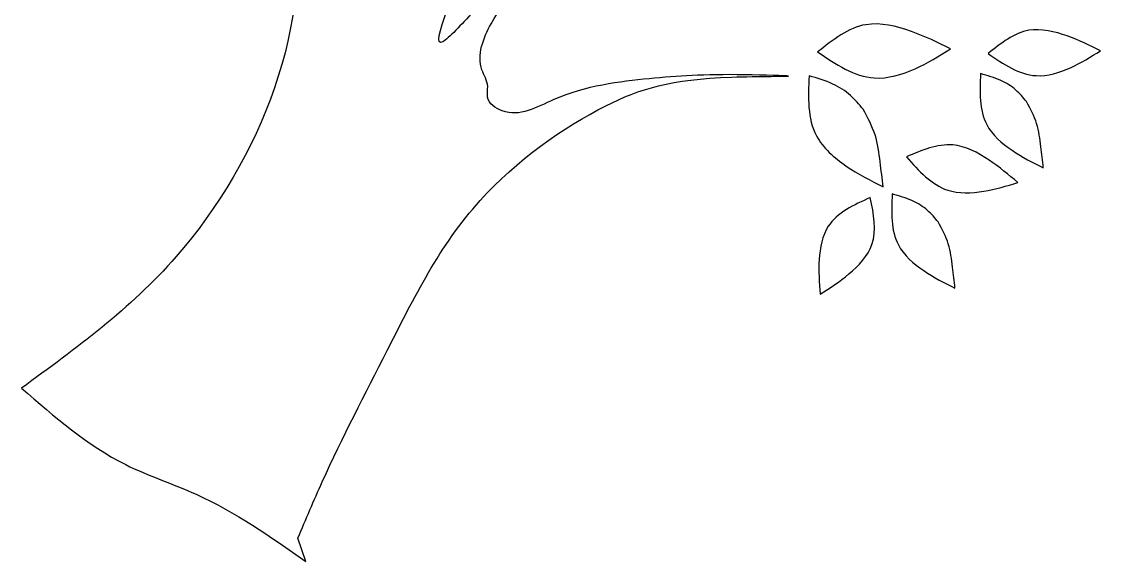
# Model space of a CAD drawing. Extents: x 1 to 437, y 7 to 187.
# Drawn here: x 55.56 to 68.85, y 62.32 to 68.98 of the extents above; entities that cross this region are included whole.
import ezdxf

# ---------------------------------------------------------------- set-up
doc = ezdxf.new("R2010")
doc.units = 0
doc.layers.add('Base', color=7, linetype='CONTINUOUS')

msp = doc.modelspace()

# ---------------------------------------------------------------- linework, layer by layer
at = {"layer": 'Base', "color": 3}
for p, q in [((67.00708, 68.640662), (67.00708, 68.640662)), ((68.853736, 68.617162), (68.853736, 68.617162)), ((67.943098, 67.989567), (67.943098, 67.989567)), ((65.929566, 67.896355), (65.929566, 67.896355)), ((67.837056, 66.991432), (67.837056, 66.991432)), ((66.01865, 66.8072), (66.01865, 66.8072)), ((66.854657, 66.505716), (66.854657, 66.505716))]:
    msp.add_line(p, q, dxfattribs=at)
at = {"layer": 'Base', "color": 7}
for p, q in [((55.562175, 64.457996), (55.562175, 64.457996)), ((59.064813, 62.32042), (58.96601, 62.60812))]:
    msp.add_line(p, q, dxfattribs=at)
for points, knots in [([(57.190507, 73.243232), (57.924046, 72.355771), (59.682928, 70.227812), (58.126527, 66.32279), (56.231503, 64.944731), (55.562175, 64.457996)], [0, 0, 0, 0, 3.27655, 7.856524, 10.357555, 10.357555, 10.357555, 10.357555]), ([(58.96601, 62.60812), (59.064594, 62.840442), (59.398415, 63.62712), (60.130927, 65.027615), (60.997319, 66.798006), (62.722148, 68.014885), (63.726487, 68.313011), (65.351931, 68.297057), (64.09728, 68.336882), (63.338901, 68.28562), (62.287407, 68.158199), (61.620467, 67.745111), (61.273335, 67.998745), (61.326618, 68.209228), (61.141752, 68.486367), (61.404887, 69.189439), (62.11704, 69.796193), (62.90745, 70.471968), (63.275005, 70.752045), (63.440921, 71.084384), (63.254553, 70.86281), (63.051781, 70.722647), (62.519732, 70.359136), (61.861927, 69.797853), (61.308581, 69.310953), (60.414158, 68.307105), (61.327677, 70.226605), (61.222372, 71.266479), (61.326035, 72.170988), (61.378857, 72.631888)], [0, 0, 0, 0, 0.756961, 2.563189, 4.736697, 6.674563, 8.263425, 8.967886, 9.505713, 10.687112, 11.889521, 12.540481, 12.787426, 12.920583, 13.137288, 13.716572, 14.884491, 16.062081, 16.556542, 16.664372, 16.775221, 17.100701, 17.634793, 18.57793, 19.668267, 20.191224, 21.551372, 22.831684, 24.1619, 24.1619, 24.1619, 24.1619]), ([(55.562175, 64.457996), (55.967632, 64.103843), (56.612789, 63.540319), (57.936037, 63.112733), (58.629664, 62.625861), (59.064813, 62.32042)], [0, 0, 0, 0, 1.592804, 2.534448, 4.119719, 4.119719, 4.119719, 4.119719])]:
    msp.add_open_spline(points, degree=3, knots=knots, dxfattribs=at)
at = {"layer": 'Base', "color": 3}
for points, knots in [([(67.00708, 68.640662), (66.850742, 68.71715), (66.526763, 68.875655), (65.904338, 69.026343), (65.558642, 68.751767), (65.36964, 68.601648)], [0, 0, 0, 0, 0.528177, 1.094542, 1.777681, 1.777681, 1.777681, 1.777681]), ([(68.853736, 68.617162), (68.721458, 68.682103), (68.447884, 68.816413), (67.920798, 68.942974), (67.628976, 68.709479), (67.468979, 68.58146)], [0, 0, 0, 0, 0.447162, 0.924807, 1.504529, 1.504529, 1.504529, 1.504529]), ([(65.36964, 68.601648), (65.594738, 68.449287), (65.970534, 68.194924), (66.581631, 68.372435), (66.866325, 68.551923), (67.00708, 68.640662)], [0, 0, 0, 0, 0.767846, 1.281906, 1.784589, 1.784589, 1.784589, 1.784589]), ([(67.468979, 68.58146), (67.659846, 68.451687), (67.977824, 68.23549), (68.49461, 68.38886), (68.734724, 68.541504), (68.853736, 68.617162)], [0, 0, 0, 0, 0.651134, 1.084764, 1.510911, 1.510911, 1.510911, 1.510911]), ([(67.377093, 68.334917), (67.367033, 68.11066), (67.349912, 67.729011), (67.758415, 67.370941), (68.01978, 67.238383), (68.150209, 67.172232)], [0, 0, 0, 0, 0.633173, 1.077555, 1.520217, 1.520217, 1.520217, 1.520217]), ([(67.943098, 67.989567), (67.90169, 68.039416), (67.813246, 68.14589), (67.616867, 68.266007), (67.461698, 68.310602), (67.377093, 68.334917)], [0, 0, 0, 0, 0.193489, 0.413279, 0.676805, 0.676805, 0.676805, 0.676805]), ([(65.264817, 68.306901), (65.253308, 68.043197), (65.233701, 67.593943), (65.715331, 67.173275), (66.023167, 67.017072), (66.17668, 66.939175)], [0, 0, 0, 0, 0.744495, 1.268346, 1.789455, 1.789455, 1.789455, 1.789455]), ([(65.929566, 67.896355), (65.880914, 67.955264), (65.776965, 68.081126), (65.547026, 68.22502), (65.364301, 68.278036), (65.264817, 68.306901)], [0, 0, 0, 0, 0.228204, 0.487571, 0.797543, 0.797543, 0.797543, 0.797543]), ([(68.150209, 67.172232), (68.140338, 67.259279), (68.119637, 67.441828), (68.084488, 67.727049), (67.990741, 67.901108), (67.943098, 67.989567)], [0, 0, 0, 0, 0.263454, 0.552496, 0.851188, 0.851188, 0.851188, 0.851188]), ([(66.17668, 66.939175), (66.164845, 67.041198), (66.14004, 67.255019), (66.09621, 67.588984), (65.985765, 67.792697), (65.929566, 67.896355)], [0, 0, 0, 0, 0.308851, 0.647294, 0.997919, 0.997919, 0.997919, 0.997919]), ([(67.837056, 66.991432), (67.723827, 67.087167), (67.488163, 67.286419), (67.002132, 67.538637), (66.653755, 67.389683), (66.462766, 67.308023)], [0, 0, 0, 0, 0.449523, 0.935589, 1.525428, 1.525428, 1.525428, 1.525428]), ([(66.462766, 67.308023), (66.616885, 67.135968), (66.87593, 66.846777), (67.421474, 66.864513), (67.699614, 66.949457), (67.837056, 66.991432)], [0, 0, 0, 0, 0.653172, 1.097857, 1.532244, 1.532244, 1.532244, 1.532244]), ([(66.01865, 66.8072), (65.814512, 66.714448), (65.47213, 66.558884), (65.367545, 66.037185), (65.390897, 65.756902), (65.402598, 65.616451)], [0, 0, 0, 0, 0.627217, 1.051971, 1.478611, 1.478611, 1.478611, 1.478611]), ([(65.402598, 65.616451), (65.52209, 65.693181), (65.7692, 65.851861), (66.13302, 66.241946), (66.059599, 66.604815), (66.01865, 66.8072)], [0, 0, 0, 0, 0.430951, 0.891211, 1.471642, 1.471642, 1.471642, 1.471642]), ([(66.288655, 66.851066), (66.278595, 66.62681), (66.261474, 66.245162), (66.669975, 65.887091), (66.93134, 65.754532), (67.061769, 65.688381)], [0, 0, 0, 0, 0.633169, 1.077554, 1.520215, 1.520215, 1.520215, 1.520215]), ([(66.854657, 66.505716), (66.81325, 66.555565), (66.724806, 66.662039), (66.528427, 66.782157), (66.373259, 66.826751), (66.288655, 66.851066)], [0, 0, 0, 0, 0.193489, 0.41328, 0.676802, 0.676802, 0.676802, 0.676802]), ([(67.061769, 65.688381), (67.051898, 65.775428), (67.031198, 65.957977), (66.996048, 66.243199), (66.9023, 66.417258), (66.854657, 66.505716)], [0, 0, 0, 0, 0.263453, 0.552497, 0.851189, 0.851189, 0.851189, 0.851189])]:
    msp.add_open_spline(points, degree=3, knots=knots, dxfattribs=at)

doc.saveas('drawing.dxf')
